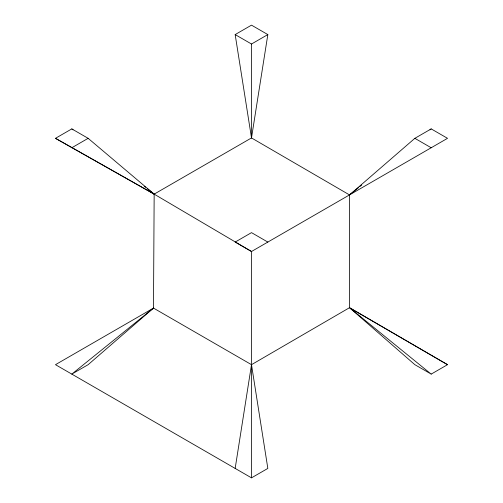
<?xml version="1.0" encoding="UTF-8"?>
<svg xmlns="http://www.w3.org/2000/svg" width="503" height="503" viewBox="0 0 503 503"><rect width="100%" height="100%" fill="white"/><g stroke="black" fill="none" stroke-linecap="round" stroke-linejoin="round"><path stroke-width="0.75" d="M153.49 308.088L71.81 374.106L88.144 364.675L153.49 308.088L154.163 194.133L88.144 138.325L71.81 128.894L55.475 138.325L154.163 194.133L251.5 251.5L251.5 477.85L267.835 468.419L251.5 364.675L153.49 308.088L55.475 364.675L251.5 477.85M235.165 468.419L251.5 364.675L349.51 307.698L349.51 194.913L414.856 138.325L431.19 128.894L447.525 138.325L251.5 251.5L235.165 242.069L251.5 232.638L267.835 242.069M55.475 138.325L154.163 194.133L251.5 137.935L267.835 34.581L251.5 25.15L235.165 34.581L251.5 137.935L349.51 194.913L358.658 187.525M359.878 186.538L361.701 185.06M429.971 129.881L431.19 128.894M71.81 147.756L88.144 138.325M235.165 34.581L251.5 44.013L267.835 34.581M431.19 374.106L447.525 364.675L349.51 307.698L414.856 364.675L431.19 374.106L349.51 307.698L447.525 364.675M414.856 138.325L431.19 147.756M71.81 128.894L73.042 129.868M144.33 186.343L145.562 187.317M147.404 188.776L154.163 194.133M251.5 44.013L251.5 137.935"/></g></svg>
